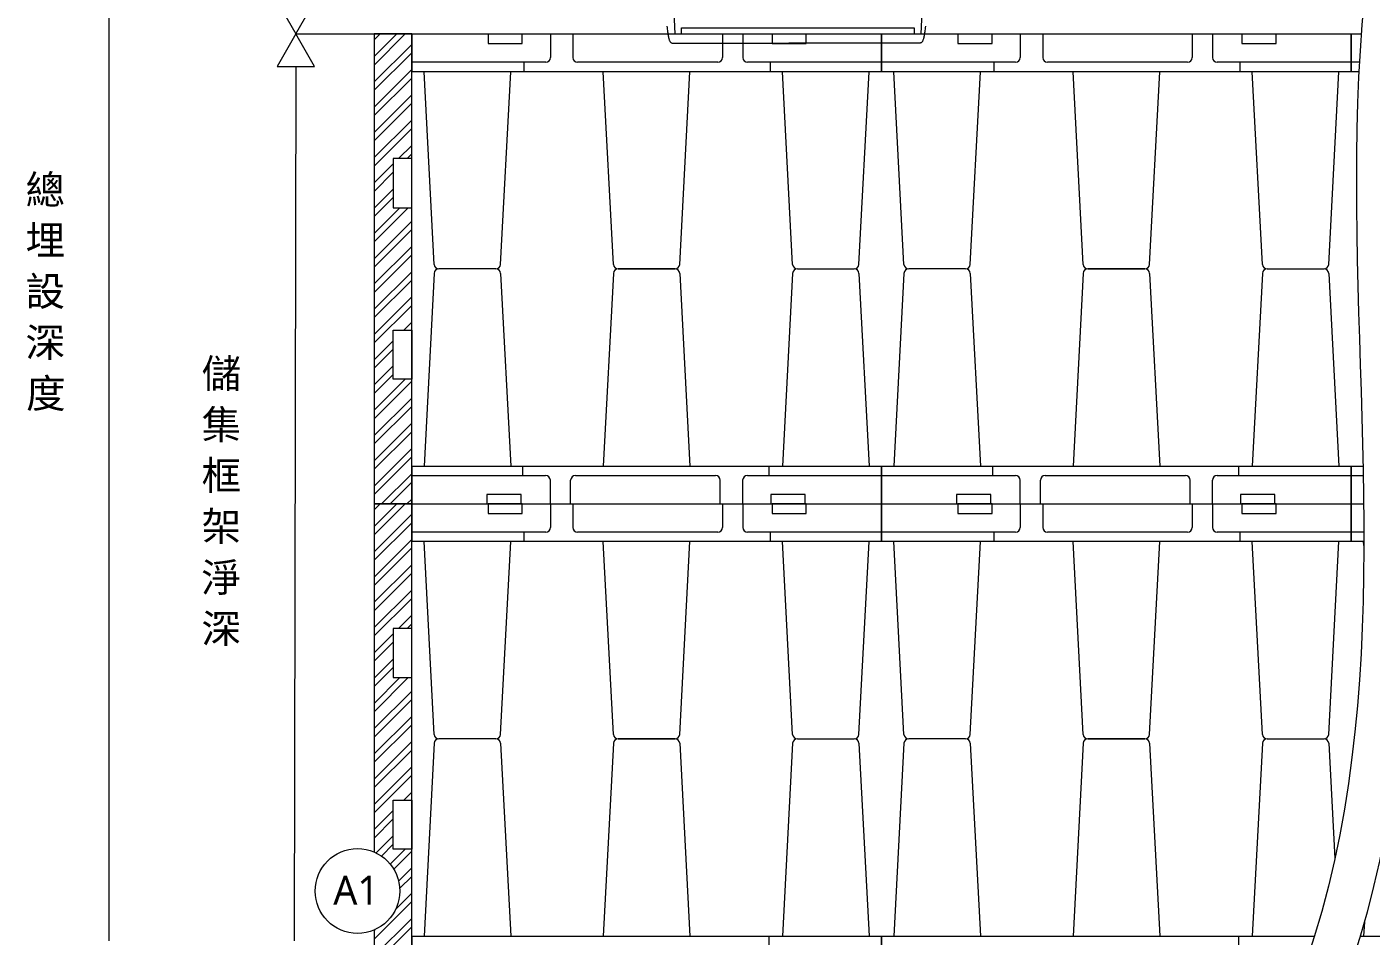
# Model space of a CAD drawing. Header units: millimetres. Extents: x 5208 to 9408, y 10 to 2980.
# Drawn here: x 6401 to 7330, y 633 to 1261 of the extents above; entities that cross this region are included whole.
import ezdxf

# ---------------------------------------------------------------- set-up
doc = ezdxf.new("R2010")
doc.units = ezdxf.units.MM
doc.styles.add('微軟正黑體-20', font='Microsoft JhengHei.ttf', dxfattribs={"height": 20})

msp = doc.modelspace()

# ---------------------------------------------------------------- linework, layer by layer
at = {"lineweight": 5}
for p, q in [((6457.9, 629.42), (6457.9, 1558.13)), ((6834.68, 1559.89), (6848.62, 1255.91)), ((7018.95, 1255.91), (7032.89, 1559.89)), ((6574, 1278.26), (6586.9, 1255.91)), ((6586.9, 1255.91), (6599.81, 1278.26)), ((6586.9, 1255.91), (6574, 1233.55)), ((6586.9, 1255.91), (6666.91, 1255.91)), ((6599.81, 1233.55), (6586.9, 1255.91)), ((6666.91, 1255.91), (6641.01, 1255.91)), ((6641.01, 1255.91), (6641.01, 931.33)), ((6666.91, 1255.91), (6991.49, 1255.91)), ((6666.91, 1255.91), (6666.91, 1229.83)), ((6666.91, 931.33), (6666.91, 1255.91)), ((6666.91, 1255.91), (6666.91, 1229.83)), ((6719.68, 1255.91), (6719.68, 1249.32)), ((6743.32, 1249.32), (6743.32, 1255.91)), ((6762.81, 1255.91), (6762.81, 1239.6)), ((6778.28, 1255.91), (6778.28, 1239.6)), ((6843.24, 1261.34), (6843.35, 1260.27)), ((6843.35, 1260.27), (6843.47, 1259.27)), ((6843.47, 1259.27), (6843.58, 1258.33)), ((6843.58, 1258.33), (6843.7, 1257.45)), ((6843.7, 1257.45), (6843.81, 1256.64)), ((6843.81, 1256.64), (6843.93, 1255.88)), ((6843.93, 1255.88), (6844.05, 1255.18)), ((6844.05, 1255.18), (6844.16, 1254.54)), ((6844.16, 1254.54), (6844.28, 1253.94)), ((6844.28, 1253.94), (6844.4, 1253.4)), ((6848.62, 1255.91), (6853.38, 1255.91)), ((6853.38, 1255.91), (6853.38, 1260.27)), ((6853.38, 1260.27), (6933.79, 1260.27)), ((6881.66, 1255.91), (6881.66, 1239.6)), ((6895.69, 1255.91), (6895.69, 1239.6)), ((6915.92, 1255.91), (6915.92, 1249.32)), ((6933.79, 1260.27), (7014.19, 1260.27)), ((6939.56, 1249.32), (6939.56, 1255.91)), ((6991.49, 1229.83), (6991.49, 1255.91)), ((6991.49, 1255.91), (6991.49, 1229.83)), ((6991.49, 1255.91), (7316.07, 1255.91)), ((6991.49, 1255.91), (6991.49, 1229.83)), ((7014.19, 1260.27), (7014.19, 1255.91)), ((7014.19, 1255.91), (7018.95, 1255.91)), ((7020.78, 1253.94), (7020.66, 1253.4)), ((7020.9, 1254.54), (7020.78, 1253.94)), ((7021.02, 1255.18), (7020.9, 1254.54)), ((7021.13, 1255.88), (7021.02, 1255.18)), ((7021.25, 1256.64), (7021.13, 1255.88)), ((7021.36, 1257.45), (7021.25, 1256.64)), ((7021.48, 1258.33), (7021.36, 1257.45)), ((7021.59, 1259.27), (7021.48, 1258.33)), ((7021.71, 1260.27), (7021.59, 1259.27)), ((7021.82, 1261.34), (7021.71, 1260.27)), ((7044.27, 1255.91), (7044.27, 1249.32)), ((7067.9, 1249.32), (7067.9, 1255.91)), ((7087.39, 1255.91), (7087.39, 1239.6)), ((7102.86, 1255.91), (7102.86, 1239.6)), ((7206.24, 1255.91), (7206.24, 1239.6)), ((7220.27, 1255.91), (7220.27, 1239.6)), ((7240.5, 1255.91), (7240.5, 1249.32)), ((7264.14, 1249.32), (7264.14, 1255.91)), ((7316.07, 1229.83), (7316.07, 1255.91)), ((7316.07, 1255.91), (7316.07, 1229.83)), ((7316.07, 1255.91), (7322.97, 1255.91)), ((7316.07, 1255.91), (7316.07, 1229.83)), ((6719.68, 1249.32), (6743.32, 1249.32)), ((6844.4, 1253.4), (6844.52, 1252.9)), ((6844.52, 1252.9), (6844.64, 1252.45)), ((6844.64, 1252.45), (6844.77, 1252.04)), ((6844.77, 1252.04), (6844.89, 1251.68)), ((6844.89, 1251.68), (6845.02, 1251.35)), ((6845.02, 1251.35), (6845.16, 1251.06)), ((6845.16, 1251.06), (6845.29, 1250.8)), ((6845.29, 1250.8), (6845.43, 1250.58)), ((6845.43, 1250.58), (6845.57, 1250.38)), ((6845.57, 1250.38), (6845.72, 1250.22)), ((6845.72, 1250.22), (6845.87, 1250.08)), ((6845.87, 1250.08), (6846.02, 1249.96)), ((6846.02, 1249.96), (6846.18, 1249.87)), ((6846.18, 1249.87), (6846.52, 1249.73)), ((6846.52, 1249.73), (6846.87, 1249.66)), ((6846.87, 1249.66), (6847.25, 1249.63)), ((6847.25, 1249.63), (6847.65, 1249.62)), ((6847.65, 1249.62), (6848.08, 1249.62)), ((6848.08, 1249.62), (6848.56, 1249.62)), ((6848.56, 1249.62), (6849.1, 1249.62)), ((6849.1, 1249.62), (6849.4, 1249.62)), ((6849.4, 1249.62), (6849.73, 1249.62)), ((6849.73, 1249.62), (6850.09, 1249.62)), ((6850.09, 1249.62), (6850.49, 1249.62)), ((6850.49, 1249.62), (6850.92, 1249.62)), ((6850.92, 1249.62), (6851.38, 1249.62)), ((6851.38, 1249.62), (6851.89, 1249.62)), ((6851.89, 1249.62), (6852.44, 1249.62)), ((6852.44, 1249.62), (6853.05, 1249.62)), ((6853.05, 1249.62), (6853.7, 1249.62)), ((6853.7, 1249.62), (6854.41, 1249.62)), ((6854.41, 1249.62), (6855.17, 1249.62)), ((6855.17, 1249.62), (6855.99, 1249.62)), ((6855.99, 1249.62), (6856.88, 1249.62)), ((6856.88, 1249.62), (6857.84, 1249.62)), ((6857.84, 1249.62), (6858.86, 1249.62)), ((6858.86, 1249.62), (6859.96, 1249.62)), ((6859.96, 1249.62), (6861.13, 1249.62)), ((6861.13, 1249.62), (6862.39, 1249.62)), ((6862.39, 1249.62), (6863.72, 1249.62)), ((6863.72, 1249.62), (6864.42, 1249.62)), ((6864.42, 1249.62), (6865.14, 1249.62)), ((6865.14, 1249.62), (6865.89, 1249.62)), ((6865.89, 1249.62), (6866.65, 1249.62)), ((6866.65, 1249.62), (6867.44, 1249.62)), ((6867.44, 1249.62), (6868.25, 1249.62)), ((6868.25, 1249.62), (6869.09, 1249.62)), ((6869.09, 1249.62), (6869.95, 1249.62)), ((6869.95, 1249.62), (6870.83, 1249.62)), ((6870.83, 1249.62), (6871.74, 1249.62)), ((6871.74, 1249.62), (6872.68, 1249.62)), ((6872.68, 1249.62), (6873.63, 1249.62)), ((6873.63, 1249.62), (6874.62, 1249.62)), ((6874.62, 1249.62), (6875.63, 1249.62)), ((6875.63, 1249.62), (6876.67, 1249.62)), ((6876.67, 1249.62), (6877.74, 1249.62)), ((6877.74, 1249.62), (6878.83, 1249.62)), ((6878.83, 1249.62), (6879.95, 1249.62)), ((6879.95, 1249.62), (6881.1, 1249.62)), ((6881.1, 1249.62), (6882.28, 1249.62)), ((6882.28, 1249.62), (6883.49, 1249.62)), ((6883.49, 1249.62), (6884.73, 1249.62)), ((6884.73, 1249.62), (6885.99, 1249.62)), ((6885.99, 1249.62), (6887.29, 1249.62)), ((6887.29, 1249.62), (6888.62, 1249.62)), ((6888.62, 1249.62), (6889.98, 1249.62)), ((6889.98, 1249.62), (6891.37, 1249.62)), ((6891.37, 1249.62), (6892.79, 1249.62)), ((6892.79, 1249.62), (6894.25, 1249.62)), ((6894.25, 1249.62), (6895.73, 1249.62)), ((6895.73, 1249.62), (6897.25, 1249.62)), ((6897.25, 1249.62), (6898.81, 1249.62)), ((6898.81, 1249.62), (6900.39, 1249.62)), ((6900.39, 1249.62), (6902.01, 1249.62)), ((6902.01, 1249.62), (6903.67, 1249.62)), ((6903.67, 1249.62), (6905.36, 1249.62)), ((6905.36, 1249.62), (6907.09, 1249.62)), ((6907.09, 1249.62), (6908.85, 1249.62)), ((6908.85, 1249.62), (6910.65, 1249.62)), ((6910.65, 1249.62), (6912.48, 1249.62)), ((6912.48, 1249.62), (6914.35, 1249.62)), ((6914.35, 1249.62), (6916.26, 1249.62)), ((6915.92, 1249.32), (6939.56, 1249.32)), ((6916.26, 1249.62), (6918.21, 1249.62)), ((6918.21, 1249.62), (6920.19, 1249.62)), ((6920.19, 1249.62), (6922.22, 1249.62)), ((6922.22, 1249.62), (6924.28, 1249.62)), ((6924.28, 1249.62), (6926.38, 1249.62)), ((6926.38, 1249.62), (6928.52, 1249.62)), ((6929.88, 1249.62), (6927.58, 1249.62)), ((6928.52, 1249.62), (6930.7, 1249.62)), ((6932.14, 1249.62), (6929.88, 1249.62)), ((6930.7, 1249.62), (6932.92, 1249.62)), ((6934.36, 1249.62), (6932.14, 1249.62)), ((6932.92, 1249.62), (6935.18, 1249.62)), ((6936.54, 1249.62), (6934.36, 1249.62)), ((6935.18, 1249.62), (6937.48, 1249.62)), ((6938.68, 1249.62), (6936.54, 1249.62)), ((6940.78, 1249.62), (6938.68, 1249.62)), ((6942.85, 1249.62), (6940.78, 1249.62)), ((6944.87, 1249.62), (6942.85, 1249.62)), ((6946.85, 1249.62), (6944.87, 1249.62)), ((6948.8, 1249.62), (6946.85, 1249.62)), ((6950.71, 1249.62), (6948.8, 1249.62)), ((6952.58, 1249.62), (6950.71, 1249.62)), ((6954.41, 1249.62), (6952.58, 1249.62)), ((6956.21, 1249.62), (6954.41, 1249.62)), ((6957.97, 1249.62), (6956.21, 1249.62)), ((6959.7, 1249.62), (6957.97, 1249.62)), ((6961.39, 1249.62), (6959.7, 1249.62)), ((6963.05, 1249.62), (6961.39, 1249.62)), ((6964.67, 1249.62), (6963.05, 1249.62)), ((6966.26, 1249.62), (6964.67, 1249.62)), ((6967.81, 1249.62), (6966.26, 1249.62)), ((6969.33, 1249.62), (6967.81, 1249.62)), ((6970.82, 1249.62), (6969.33, 1249.62)), ((6972.27, 1249.62), (6970.82, 1249.62)), ((6973.69, 1249.62), (6972.27, 1249.62)), ((6975.08, 1249.62), (6973.69, 1249.62)), ((6976.44, 1249.62), (6975.08, 1249.62)), ((6977.77, 1249.62), (6976.44, 1249.62)), ((6979.07, 1249.62), (6977.77, 1249.62)), ((6980.34, 1249.62), (6979.07, 1249.62)), ((6981.57, 1249.62), (6980.34, 1249.62)), ((6982.78, 1249.62), (6981.57, 1249.62)), ((6983.96, 1249.62), (6982.78, 1249.62)), ((6985.11, 1249.62), (6983.96, 1249.62)), ((6986.23, 1249.62), (6985.11, 1249.62)), ((6987.32, 1249.62), (6986.23, 1249.62)), ((6988.39, 1249.62), (6987.32, 1249.62)), ((6989.43, 1249.62), (6988.39, 1249.62)), ((6990.44, 1249.62), (6989.43, 1249.62)), ((6991.43, 1249.62), (6990.44, 1249.62)), ((6992.39, 1249.62), (6991.43, 1249.62)), ((6993.32, 1249.62), (6992.39, 1249.62)), ((6994.23, 1249.62), (6993.32, 1249.62)), ((6995.11, 1249.62), (6994.23, 1249.62)), ((6995.97, 1249.62), (6995.11, 1249.62)), ((6996.81, 1249.62), (6995.97, 1249.62)), ((6997.62, 1249.62), (6996.81, 1249.62)), ((6998.41, 1249.62), (6997.62, 1249.62)), ((6999.18, 1249.62), (6998.41, 1249.62)), ((6999.92, 1249.62), (6999.18, 1249.62)), ((7000.64, 1249.62), (6999.92, 1249.62)), ((7001.34, 1249.62), (7000.64, 1249.62)), ((7002.67, 1249.62), (7001.34, 1249.62)), ((7003.93, 1249.62), (7002.67, 1249.62)), ((7005.1, 1249.62), (7003.93, 1249.62)), ((7006.2, 1249.62), (7005.1, 1249.62)), ((7007.22, 1249.62), (7006.2, 1249.62)), ((7008.18, 1249.62), (7007.22, 1249.62)), ((7009.07, 1249.62), (7008.18, 1249.62)), ((7009.89, 1249.62), (7009.07, 1249.62)), ((7010.66, 1249.62), (7009.89, 1249.62)), ((7011.36, 1249.62), (7010.66, 1249.62)), ((7012.02, 1249.62), (7011.36, 1249.62)), ((7012.62, 1249.62), (7012.02, 1249.62)), ((7013.17, 1249.62), (7012.62, 1249.62)), ((7013.68, 1249.62), (7013.17, 1249.62)), ((7014.15, 1249.62), (7013.68, 1249.62)), ((7014.57, 1249.62), (7014.15, 1249.62)), ((7014.97, 1249.62), (7014.57, 1249.62)), ((7015.33, 1249.62), (7014.97, 1249.62)), ((7015.66, 1249.62), (7015.33, 1249.62)), ((7015.96, 1249.62), (7015.66, 1249.62)), ((7016.5, 1249.62), (7015.96, 1249.62)), ((7016.98, 1249.62), (7016.5, 1249.62)), ((7017.41, 1249.62), (7016.98, 1249.62)), ((7017.81, 1249.63), (7017.41, 1249.62)), ((7018.19, 1249.66), (7017.81, 1249.63)), ((7018.54, 1249.73), (7018.19, 1249.66)), ((7018.88, 1249.87), (7018.54, 1249.73)), ((7019.04, 1249.96), (7018.88, 1249.87)), ((7019.19, 1250.08), (7019.04, 1249.96)), ((7019.34, 1250.22), (7019.19, 1250.08)), ((7019.49, 1250.38), (7019.34, 1250.22)), ((7019.63, 1250.58), (7019.49, 1250.38)), ((7019.77, 1250.8), (7019.63, 1250.58)), ((7019.91, 1251.06), (7019.77, 1250.8)), ((7020.04, 1251.35), (7019.91, 1251.06)), ((7020.17, 1251.68), (7020.04, 1251.35)), ((7020.29, 1252.04), (7020.17, 1251.68)), ((7020.42, 1252.45), (7020.29, 1252.04)), ((7020.54, 1252.9), (7020.42, 1252.45)), ((7020.66, 1253.4), (7020.54, 1252.9)), ((7044.27, 1249.32), (7067.9, 1249.32)), ((7240.5, 1249.32), (7264.14, 1249.32)), ((6759.56, 1236.35), (6666.91, 1236.35)), ((6744.71, 1229.83), (6744.71, 1236.33)), ((6878.41, 1236.35), (6781.53, 1236.35)), ((6991.49, 1236.35), (6898.93, 1236.35)), ((6914.83, 1229.92), (6914.83, 1236.33)), ((7084.15, 1236.35), (6991.49, 1236.35)), ((7069.29, 1229.83), (7069.29, 1236.33)), ((7203, 1236.35), (7106.11, 1236.35)), ((7316.07, 1236.35), (7223.52, 1236.35)), ((7239.41, 1229.92), (7239.41, 1236.33)), ((7321.7, 1236.35), (7316.07, 1236.35)), ((6574, 1233.55), (6599.81, 1233.55)), ((6586.9, 1233.55), (6585.7, 629.42)), ((6991.49, 1229.83), (6666.91, 1229.83)), ((6682.46, 1096.69), (6675.42, 1229.83)), ((6728.28, 1096.69), (6735.32, 1229.83)), ((6806.29, 1096.69), (6799.25, 1229.83)), ((6852.11, 1096.69), (6859.15, 1229.83)), ((6930.11, 1096.69), (6923.08, 1229.83)), ((6975.94, 1096.69), (6982.97, 1229.83)), ((7316.07, 1229.83), (6991.49, 1229.83)), ((7007.04, 1096.69), (7000, 1229.83)), ((7052.86, 1096.69), (7059.9, 1229.83)), ((7130.87, 1096.69), (7123.83, 1229.83)), ((7176.69, 1096.69), (7183.73, 1229.83)), ((7254.7, 1096.69), (7247.66, 1229.83)), ((7300.52, 1096.69), (7307.56, 1229.83)), ((7321.35, 1229.83), (7316.07, 1229.83)), ((6666.91, 1169.87), (6654.18, 1169.87)), ((6654.18, 1169.87), (6654.18, 1135.89)), ((6666.91, 1135.89), (6666.91, 1169.87)), ((6654.18, 1135.89), (6666.91, 1135.89)), ((6682.46, 1090.54), (6675.42, 957.4)), ((6725.04, 1093.62), (6685.7, 1093.62)), ((6725.04, 1093.62), (6685.7, 1093.62)), ((6728.28, 1090.54), (6735.32, 957.4)), ((6806.29, 1090.54), (6799.25, 957.4)), ((6809.53, 1093.62), (6848.87, 1093.62)), ((6848.87, 1093.62), (6809.53, 1093.62)), ((6852.11, 1090.54), (6859.15, 957.4)), ((6930.11, 1090.54), (6923.08, 957.4)), ((6933.36, 1093.62), (6972.7, 1093.62)), ((6933.36, 1093.62), (6972.7, 1093.62)), ((6975.94, 1090.54), (6982.97, 957.4)), ((7007.04, 1090.54), (7000, 957.4)), ((7049.62, 1093.62), (7010.28, 1093.62)), ((7049.62, 1093.62), (7010.28, 1093.62)), ((7052.86, 1090.54), (7059.9, 957.4)), ((7130.87, 1090.54), (7123.83, 957.4)), ((7134.11, 1093.62), (7173.45, 1093.62)), ((7173.45, 1093.62), (7134.11, 1093.62)), ((7176.69, 1090.54), (7183.73, 957.4)), ((7254.7, 1090.54), (7247.66, 957.4)), ((7257.94, 1093.62), (7297.28, 1093.62)), ((7257.94, 1093.62), (7297.28, 1093.62)), ((7300.52, 1090.54), (7307.56, 957.4)), ((6654.18, 1017.37), (6654.18, 1051.35)), ((6654.18, 1051.35), (6666.91, 1051.35)), ((6666.91, 1051.35), (6666.91, 1017.37)), ((6666.91, 1017.37), (6654.18, 1017.37)), ((6666.91, 957.4), (6991.49, 957.4)), ((6666.91, 957.4), (6666.91, 931.33)), ((6666.91, 957.4), (6666.91, 931.33)), ((6743.56, 957.31), (6743.56, 950.91)), ((6913.69, 957.4), (6913.69, 950.91)), ((6991.49, 931.33), (6991.49, 957.4)), ((6991.49, 957.4), (6991.49, 931.33)), ((6991.49, 957.4), (7316.07, 957.4)), ((6991.49, 957.4), (6991.49, 931.33)), ((7068.15, 957.31), (7068.15, 950.91)), ((7238.27, 957.4), (7238.27, 950.91)), ((7316.07, 931.33), (7316.07, 957.4)), ((7316.07, 957.4), (7316.07, 931.33)), ((7316.07, 957.4), (7324.17, 957.4)), ((7316.07, 957.4), (7316.07, 931.33)), ((6666.91, 950.88), (6759.46, 950.88)), ((6762.71, 931.33), (6762.71, 947.64)), ((6776.74, 931.33), (6776.74, 947.64)), ((6779.98, 950.88), (6876.87, 950.88)), ((6880.12, 931.33), (6880.12, 947.64)), ((6895.59, 931.33), (6895.59, 947.64)), ((6898.83, 950.88), (6991.49, 950.88)), ((6991.49, 950.88), (7084.04, 950.88)), ((7087.29, 931.33), (7087.29, 947.64)), ((7101.32, 931.33), (7101.32, 947.64)), ((7104.56, 950.88), (7201.45, 950.88)), ((7204.7, 931.33), (7204.7, 947.64)), ((7220.17, 931.33), (7220.17, 947.64)), ((7223.41, 950.88), (7316.07, 950.88)), ((7316.07, 950.88), (7324.3, 950.88)), ((6641.01, 931.33), (6666.91, 931.33)), ((6666.91, 931.33), (6641.01, 931.33)), ((6666.91, 931.33), (6641.01, 931.33)), ((6641.01, 931.33), (6641.01, 690.8)), ((6666.91, 931.33), (6991.49, 931.33)), ((6666.91, 931.33), (6991.49, 931.33)), ((6666.91, 931.33), (6666.91, 905.25)), ((6666.91, 606.75), (6666.91, 931.33)), ((6666.91, 931.33), (6666.91, 905.25)), ((6742.48, 937.91), (6718.84, 937.91)), ((6718.84, 937.91), (6718.84, 931.33)), ((6718.84, 931.33), (6742.48, 931.33)), ((6743.32, 931.33), (6719.68, 931.33)), ((6719.68, 931.33), (6719.68, 924.74)), ((6742.48, 931.33), (6742.48, 937.91)), ((6743.32, 924.74), (6743.32, 931.33)), ((6762.81, 931.33), (6762.81, 915.02)), ((6778.28, 931.33), (6778.28, 915.02)), ((6881.66, 931.33), (6881.66, 915.02)), ((6895.69, 931.33), (6895.69, 915.02)), ((6938.71, 937.91), (6915.08, 937.91)), ((6915.08, 937.91), (6915.08, 931.33)), ((6915.08, 931.33), (6938.71, 931.33)), ((6939.56, 931.33), (6915.92, 931.33)), ((6915.92, 931.33), (6915.92, 924.74)), ((6938.71, 931.33), (6938.71, 937.91)), ((6939.56, 924.74), (6939.56, 931.33)), ((6991.49, 905.25), (6991.49, 931.33)), ((6991.49, 931.33), (6991.49, 905.25)), ((6991.49, 931.33), (7316.07, 931.33)), ((6991.49, 931.33), (7316.07, 931.33)), ((6991.49, 931.33), (6991.49, 905.25)), ((7067.06, 937.91), (7043.42, 937.91)), ((7043.42, 937.91), (7043.42, 931.33)), ((7043.42, 931.33), (7067.06, 931.33)), ((7067.9, 931.33), (7044.27, 931.33)), ((7044.27, 931.33), (7044.27, 924.74)), ((7067.06, 931.33), (7067.06, 937.91)), ((7067.9, 924.74), (7067.9, 931.33)), ((7087.39, 931.33), (7087.39, 915.02)), ((7102.86, 931.33), (7102.86, 915.02)), ((7206.24, 931.33), (7206.24, 915.02)), ((7220.27, 931.33), (7220.27, 915.02)), ((7263.29, 937.91), (7239.66, 937.91)), ((7239.66, 937.91), (7239.66, 931.33)), ((7239.66, 931.33), (7263.29, 931.33)), ((7264.14, 931.33), (7240.5, 931.33)), ((7240.5, 931.33), (7240.5, 924.74)), ((7263.29, 931.33), (7263.29, 937.91)), ((7264.14, 924.74), (7264.14, 931.33)), ((7316.07, 905.25), (7316.07, 931.33)), ((7316.07, 931.33), (7316.07, 905.25)), ((7316.07, 931.33), (7324.59, 931.33)), ((7316.07, 931.33), (7324.59, 931.33)), ((7316.07, 931.33), (7316.07, 905.25)), ((6719.68, 924.74), (6743.32, 924.74)), ((6915.92, 924.74), (6939.56, 924.74)), ((7044.27, 924.74), (7067.9, 924.74)), ((7240.5, 924.74), (7264.14, 924.74)), ((6759.56, 911.77), (6666.91, 911.77)), ((6744.71, 905.25), (6744.71, 911.75)), ((6878.41, 911.77), (6781.53, 911.77)), ((6991.49, 911.77), (6898.93, 911.77)), ((6914.83, 905.34), (6914.83, 911.75)), ((7084.15, 911.77), (6991.49, 911.77)), ((7069.29, 905.25), (7069.29, 911.75)), ((7203, 911.77), (7106.11, 911.77)), ((7316.07, 911.77), (7223.52, 911.77)), ((7239.41, 905.34), (7239.41, 911.75)), ((7324.72, 911.77), (7316.07, 911.77)), ((6991.49, 905.25), (6666.91, 905.25)), ((6682.46, 772.11), (6675.42, 905.25)), ((6728.28, 772.11), (6735.32, 905.25)), ((6806.29, 772.11), (6799.25, 905.25)), ((6852.11, 772.11), (6859.15, 905.25)), ((6930.11, 772.11), (6923.08, 905.25)), ((6975.94, 772.11), (6982.97, 905.25)), ((7316.07, 905.25), (6991.49, 905.25)), ((7007.04, 772.11), (7000, 905.25)), ((7052.86, 772.11), (7059.9, 905.25)), ((7130.87, 772.11), (7123.83, 905.25)), ((7176.69, 772.11), (7183.73, 905.25)), ((7254.7, 772.11), (7247.66, 905.25)), ((7300.52, 772.11), (7307.56, 905.25)), ((7324.73, 905.25), (7316.07, 905.25)), ((7324.72, 902.62), (7324.59, 905.25)), ((6666.91, 845.29), (6654.18, 845.29)), ((6654.18, 845.29), (6654.18, 811.3)), ((6666.91, 811.3), (6666.91, 845.29)), ((6654.18, 811.3), (6666.91, 811.3)), ((6682.46, 765.96), (6675.42, 632.82)), ((6725.04, 769.04), (6685.7, 769.04)), ((6725.04, 769.04), (6685.7, 769.04)), ((6728.28, 765.96), (6735.32, 632.82)), ((6806.29, 765.96), (6799.25, 632.82)), ((6809.53, 769.04), (6848.87, 769.04)), ((6848.87, 769.04), (6809.53, 769.04)), ((6852.11, 765.96), (6859.15, 632.82)), ((6930.11, 765.96), (6923.08, 632.82)), ((6933.36, 769.04), (6972.7, 769.04)), ((6933.36, 769.04), (6972.7, 769.04)), ((6975.94, 765.96), (6982.97, 632.82)), ((7007.04, 765.96), (7000, 632.82)), ((7049.62, 769.04), (7010.28, 769.04)), ((7049.62, 769.04), (7010.28, 769.04)), ((7052.86, 765.96), (7059.9, 632.82)), ((7130.87, 765.96), (7123.83, 632.82)), ((7134.11, 769.04), (7173.45, 769.04)), ((7173.45, 769.04), (7134.11, 769.04)), ((7176.69, 765.96), (7183.73, 632.82)), ((7254.7, 765.96), (7247.66, 632.82)), ((7257.94, 769.04), (7297.28, 769.04)), ((7257.94, 769.04), (7297.28, 769.04)), ((7300.52, 765.96), (7304.73, 686.27)), ((6654.18, 692.79), (6654.18, 726.77)), ((6654.18, 726.77), (6666.91, 726.77)), ((6666.91, 726.77), (6666.91, 692.79)), ((6666.91, 692.79), (6654.18, 692.79)), ((7325.11, 642.75), (7324.59, 632.82)), ((6641.01, 637.06), (6641.01, 606.75)), ((6666.91, 632.82), (6991.49, 632.82)), ((6666.91, 632.82), (6666.91, 606.75)), ((6666.91, 632.82), (6666.91, 606.75)), ((6913.69, 632.82), (6913.69, 626.33)), ((6991.49, 606.75), (6991.49, 632.82)), ((6991.49, 632.82), (6991.49, 606.75)), ((6991.49, 632.82), (7290.72, 632.82)), ((6991.49, 632.82), (6991.49, 606.75)), ((7238.27, 632.82), (7238.27, 626.33)), ((7322.21, 632.82), (7465.11, 632.82))]:
    msp.add_line(p, q, dxfattribs=at)
at = {"linetype": 'Continuous', "lineweight": 5}
for p, q in [((6641.01, 1240.28), (6656.64, 1255.91)), ((6641.01, 1251.91), (6645.01, 1255.91)), ((6641.01, 1234.46), (6662.46, 1255.91)), ((6641.01, 1222.83), (6666.91, 1248.73)), ((6641.01, 1217.01), (6666.91, 1242.91)), ((6641.01, 1205.38), (6666.91, 1231.28)), ((6641.01, 1199.57), (6666.91, 1225.46)), ((6641.01, 1187.93), (6666.91, 1213.83)), ((6641.01, 1182.12), (6666.91, 1208.01)), ((6641.01, 1170.49), (6666.91, 1196.38)), ((6641.01, 1164.67), (6666.91, 1190.57)), ((6657.84, 1169.87), (6666.91, 1178.93)), ((6663.66, 1169.87), (6666.91, 1173.12)), ((6641.01, 1153.04), (6654.18, 1166.2)), ((6641.01, 1147.22), (6654.18, 1160.39)), ((6641.01, 1135.59), (6654.18, 1148.76)), ((6641.01, 1129.77), (6654.18, 1142.94)), ((6641.01, 1118.14), (6658.75, 1135.89)), ((6641.01, 1112.33), (6664.57, 1135.89)), ((6641.01, 1100.69), (6666.91, 1126.59)), ((6641.01, 1094.88), (6666.91, 1120.77)), ((6641.01, 1083.25), (6666.91, 1109.14)), ((6641.01, 1077.43), (6666.91, 1103.33)), ((6641.01, 1065.8), (6666.91, 1091.69)), ((6641.01, 1059.98), (6666.91, 1085.88)), ((6641.01, 1048.35), (6666.91, 1074.25)), ((6641.01, 1042.53), (6666.91, 1068.43)), ((6661.46, 1051.35), (6666.91, 1056.8)), ((6641.01, 1030.9), (6654.18, 1044.07)), ((6641.01, 1025.09), (6654.18, 1038.25)), ((6641.01, 1013.46), (6654.18, 1026.62)), ((6641.01, 1007.64), (6654.18, 1020.8)), ((6641.01, 996.01), (6662.37, 1017.37)), ((6641.01, 990.19), (6666.91, 1016.09)), ((6641.01, 978.56), (6666.91, 1004.46)), ((6641.01, 972.74), (6666.91, 998.64)), ((6641.01, 961.11), (6666.91, 987.01)), ((6641.01, 955.3), (6666.91, 981.19)), ((6641.01, 943.66), (6666.91, 969.56)), ((6641.01, 937.85), (6666.91, 963.74)), ((6646.12, 931.33), (6666.91, 952.11)), ((6651.94, 931.33), (6666.91, 946.3)), ((6641.01, 915.7), (6656.64, 931.33)), ((6641.01, 927.33), (6645.01, 931.33)), ((6641.01, 909.88), (6662.46, 931.33)), ((6663.57, 931.33), (6666.91, 934.66)), ((6641.01, 898.25), (6666.91, 924.14)), ((6641.01, 892.43), (6666.91, 918.33)), ((6641.01, 880.8), (6666.91, 906.7)), ((6641.01, 874.98), (6666.91, 900.88)), ((6641.01, 863.35), (6666.91, 889.25)), ((6641.01, 857.54), (6666.91, 883.43)), ((6641.01, 845.91), (6666.91, 871.8)), ((6641.01, 840.09), (6666.91, 865.98)), ((6657.84, 845.29), (6666.91, 854.35)), ((6663.66, 845.29), (6666.91, 848.54)), ((6641.01, 828.46), (6654.18, 841.62)), ((6641.01, 822.64), (6654.18, 835.81)), ((6641.01, 811.01), (6654.18, 824.17)), ((6641.01, 805.19), (6654.18, 818.36)), ((6641.01, 793.56), (6658.75, 811.3)), ((6641.01, 787.75), (6664.57, 811.3)), ((6641.01, 776.11), (6666.91, 802.01)), ((6641.01, 770.3), (6666.91, 796.19)), ((6641.01, 758.67), (6666.91, 784.56)), ((6641.01, 752.85), (6666.91, 778.75)), ((6641.01, 741.22), (6666.91, 767.11)), ((6641.01, 735.4), (6666.91, 761.3)), ((6641.01, 723.77), (6666.91, 749.67)), ((6641.01, 717.95), (6666.91, 743.85)), ((6661.46, 726.77), (6666.91, 732.22)), ((6641.01, 706.32), (6654.18, 719.49)), ((6641.01, 700.51), (6654.18, 713.67)), ((6642.33, 690.19), (6654.18, 702.04)), ((6646, 688.05), (6654.18, 696.22)), ((6652.07, 682.48), (6662.37, 692.79)), ((6654.48, 679.07), (6666.91, 691.51)), ((6657.87, 670.84), (6666.91, 679.87)), ((6658.64, 665.79), (6666.91, 674.06)), ((6655.88, 651.4), (6666.91, 662.43)), ((6641.01, 630.71), (6666.91, 656.61)), ((6641.01, 619.08), (6666.91, 644.98)), ((6641.01, 613.27), (6666.91, 639.16)), ((6641.01, 636.53), (6641.98, 637.5))]:
    msp.add_line(p, q, dxfattribs=at)
at = {"lineweight": 5}
msp.add_circle((6629.45, 663.93), 29.25, dxfattribs=at)
for centre, start, end in [((6759.56, 1239.6), 270, 0), ((6781.53, 1239.6), 180, 270), ((6878.41, 1239.6), 270, 0), ((6898.93, 1239.6), 180, 270), ((7084.15, 1239.6), 270, 0), ((7106.11, 1239.6), 180, 270), ((7203, 1239.6), 270, 0), ((7223.52, 1239.6), 180, 270), ((6685.7, 1096.86), 183.02406, 270), ((6725.04, 1096.86), 270, 356.97594), ((6809.53, 1096.86), 183.02406, 270), ((6848.87, 1096.86), 270, 356.97594), ((6933.36, 1096.86), 183.02406, 270), ((6972.7, 1096.86), 270, 356.97594), ((7010.28, 1096.86), 183.02406, 270), ((7049.62, 1096.86), 270, 356.97594), ((7134.11, 1096.86), 183.02406, 270), ((7173.45, 1096.86), 270, 356.97594), ((7257.94, 1096.86), 183.02406, 270), ((7297.28, 1096.86), 270, 356.97594), ((6685.7, 1090.37), 90, 176.97594), ((6725.04, 1090.37), 3.02406, 90), ((6809.53, 1090.37), 90, 176.97594), ((6848.87, 1090.37), 3.02406, 90), ((6933.36, 1090.37), 90, 176.97594), ((6972.7, 1090.37), 3.02406, 90), ((7010.28, 1090.37), 90, 176.97594), ((7049.62, 1090.37), 3.02406, 90), ((7134.11, 1090.37), 90, 176.97594), ((7173.45, 1090.37), 3.02406, 90), ((7257.94, 1090.37), 90, 176.97594), ((7297.28, 1090.37), 3.02406, 90), ((6759.46, 947.64), 0, 90), ((6779.98, 947.64), 90, 180), ((6876.87, 947.64), 0, 90), ((6898.83, 947.64), 90, 180), ((7084.04, 947.64), 0, 90), ((7104.56, 947.64), 90, 180), ((7201.45, 947.64), 0, 90), ((7223.41, 947.64), 90, 180), ((6759.56, 915.02), 270, 0), ((6781.53, 915.02), 180, 270), ((6878.41, 915.02), 270, 0), ((6898.93, 915.02), 180, 270), ((7084.15, 915.02), 270, 0), ((7106.11, 915.02), 180, 270), ((7203, 915.02), 270, 0), ((7223.52, 915.02), 180, 270), ((6685.7, 772.28), 183.02406, 270), ((6725.04, 772.28), 270, 356.97594), ((6809.53, 772.28), 183.02406, 270), ((6848.87, 772.28), 270, 356.97594), ((6933.36, 772.28), 183.02406, 270), ((6972.7, 772.28), 270, 356.97594), ((7010.28, 772.28), 183.02406, 270), ((7049.62, 772.28), 270, 356.97594), ((7134.11, 772.28), 183.02406, 270), ((7173.45, 772.28), 270, 356.97594), ((7257.94, 772.28), 183.02406, 270), ((7297.28, 772.28), 270, 356.97594), ((6685.7, 765.79), 90, 176.97594), ((6725.04, 765.79), 3.02406, 90), ((6809.53, 765.79), 90, 176.97594), ((6848.87, 765.79), 3.02406, 90), ((6933.36, 765.79), 90, 176.97594), ((6972.7, 765.79), 3.02406, 90), ((7010.28, 765.79), 90, 176.97594), ((7049.62, 765.79), 3.02406, 90), ((7134.11, 765.79), 90, 176.97594), ((7173.45, 765.79), 3.02406, 90), ((7257.94, 765.79), 90, 176.97594), ((7297.28, 765.79), 3.02406, 90)]:
    msp.add_arc(centre, 3.25, start, end, dxfattribs=at)
for points in [[(7473.28, 1639.17), (7171.43, 1294.62), (7446.53, 873.19), (7238.13, 511.63)], [(7503.61, 1635.38), (7202.82, 1292.04), (7474.94, 872.34), (7270.62, 511.63)]]:
    msp.add_open_spline(points, degree=3, dxfattribs=at)

# ---------------------------------------------------------------- texts
at = {"lineweight": 5, "style": '微軟正黑體-20'}
for s, p in [('總', (6400.1, 1138.27)), ('埋', (6400.17, 1103.47)), ('設', (6400.02, 1068.13)), ('深', (6400.05, 1032.93)), ('儲', (6521.82, 1011.36)), ('度', (6400.47, 997.64)), ('集', (6521.74, 976.03)), ('框', (6521.79, 940.9)), ('架', (6521.71, 905.72)), ('淨', (6521.64, 870.44)), ('深', (6521.64, 835.23)), ('A1', (6612.74, 654.53))]:
    msp.add_text(s, height=20, dxfattribs=at).set_placement(p)

doc.saveas('drawing.dxf')
